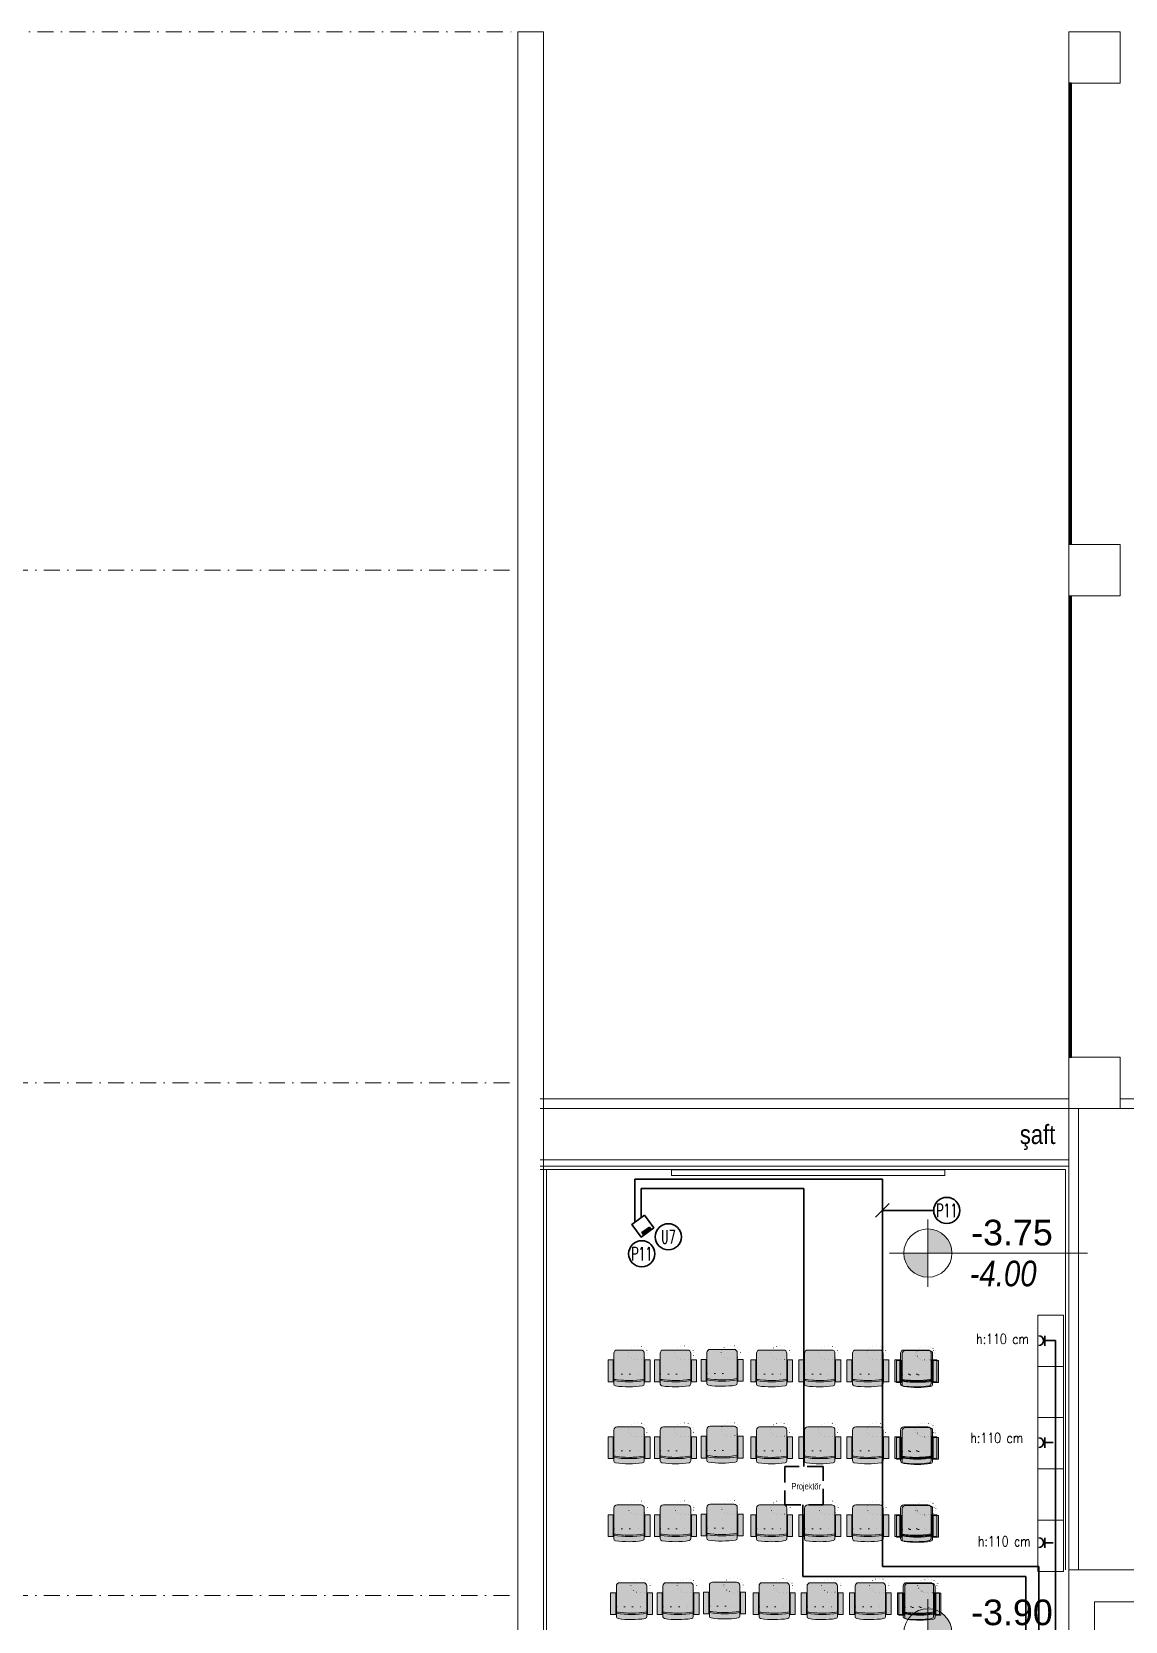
# Model space of a CAD drawing. Header units: metres. Extents: x -13194 to 152406, y -14653 to 29421.
# Drawn here: x 83242 to 84948, y 3200 to 5680 of the extents above; entities that cross this region are included whole.
import ezdxf
from ezdxf.enums import TextEntityAlignment as Align

# ---------------------------------------------------------------- set-up
doc = ezdxf.new("R2010")
doc.units = ezdxf.units.M
doc.header["$LTSCALE"] = 100
doc.header["$MEASUREMENT"] = 0
for name, pattern in [('DASHDOT2', [0.5, 0.25, -0.125, 0, -0.125]), ('DOT2', [0.125, 0, -0.125]), ('HIDDEN', [0.375, 0.25, -0.125])]:
    doc.linetypes.add(name, pattern=pattern)
doc.layers.get('0').update_dxf_attribs({"color": 9, "lineweight": 9})
for name, color, linetype, lineweight in [('0 @ 1', 9, 'Continuous', 9), ('00', 9, 'Continuous', 9), ('01', 9, 'Continuous', 9), ('05', 9, 'Continuous', 9), ('05S', 9, 'Continuous', 9), ('06D', 9, 'Continuous', 9), ('10', 9, 'Continuous', 9), ('15', 9, 'Continuous', 9), ('21', 9, 'Continuous', 9), ('24', 9, 'DASHDOT2', 9), ('E-DÖŞEME (ŞAP İÇİ) PRİZ KUTUSU', 7, 'Continuous', 30), ('E-KABLO', 7, 'Continuous', 30), ('E-LINYE', 7, 'Continuous', 30), ('E-PRİZ', 7, 'Continuous', 30), ('E-PROJEKSİYON', 7, 'Continuous', 30), ('E-YAZI', 7, 'Continuous', 30)]:
    doc.layers.add(name, color=color, linetype=linetype, lineweight=lineweight)
doc.styles.add('Arial', font='arial.ttf', dxfattribs={"height": 2.5})
doc.styles.add('E-YAZI', font='txttw.shx')
doc.styles.add('MuuM_TEXT-ITALIC', font='ARIALNI.TTF')
doc.styles.add('MuuM_TEXT-STANDART', font='ARIALN.TTF')
pattern_1 = [(225, (-604.72494, -2171.82614), (-0.0883883476, 0.0883883476), []), (135, (-604.72494, -2171.82614), (0.0883883476, 0.0883883476), [])]

# ---------------------------------------------------------------- blocks, each defined once
blk = doc.blocks.new('10_DÖŞEME (ŞAP İÇİ) PRİZ KUTUSU')
at = {"layer": 'E-DÖŞEME (ŞAP İÇİ) PRİZ KUTUSU'}
blk.add_hatch(color=5, dxfattribs=at).paths.add_polyline_path([(0.73, 0.22), (0.73, 0.71), (-0.73, 0.71), (-0.73, 0.22)])
at = {"layer": 'E-DÖŞEME (ŞAP İÇİ) PRİZ KUTUSU', "color": 5}
for points in [[(1.22, 2.66), (1.22, 0.22), (-1.22, 0.22), (-1.22, 2.66)], [(0.73, 0.71), (0.73, 0.22), (-0.73, 0.22), (-0.73, 0.71)]]:
    blk.add_lwpolyline(points, close=True, dxfattribs=at)
blk = doc.blocks.new('100_PRİZ')
at = {"layer": 'E-PRİZ', "color": 4}
for p, q in [((-1.22, 2.14), (1.28, 2.14)), ((0, 2.4), (0, 0))]:
    blk.add_line(p, q, dxfattribs=at)
blk.add_arc((0, 3.6), 1.2, 180.7551, 0.7551, dxfattribs=at)
blk = doc.blocks.new('p-akslar_yeni')
at = {"layer": '24'}
for points in [[(-2190, -2995), (-2150, -2995), (-2150, -2895), (6415, -2895)], [(-2190, -3735), (6415, -3735)], [(-2190, -4535), (6415, -4535)], [(-2190, -5335), (6415, -5335)]]:
    blk.add_lwpolyline(points, dxfattribs=at)
blk = doc.blocks.new('p-kolon_80x80')
blk.add_lwpolyline([(-40, -40), (40, -40), (40, 40), (-40, 40)], close=True)
blk = doc.blocks.new('1.Bod.Ara.Sitatik Elk')
at = {"layer": '01'}
blk.add_lwpolyline([(40, -8750), (0, -8750), (0, -2950), (40, -2950), (40, -8710), (40, -8710)], close=True, dxfattribs=at)
blk.add_lwpolyline([(900, -5950), (900, -5950), (900, -5950), (900, -5400), (1170, -5400), (1170, -5950), (1170, -5950), (1170, -5950), (1210, -5950), (1210, -5350), (860, -5350), (860, -5950), (900, -5950)], dxfattribs=at)
for p in [(900, -2990), (900, -3790), (900, -4590)]:
    blk.add_blockref('p-kolon_80x80', p, dxfattribs=at)
blk = doc.blocks.new('p-koltuk-konferans-01')
at = {"layer": '05S'}
h = blk.add_hatch(color=256, dxfattribs=at)
h.paths.add_polyline_path([(23.8, -9.9), (23.8, -4.5, 0.372189), (21.2, -1.5, 0.073811), (-21.2, -1.6, 0.371171), (-23.7, -4.6), (-23.7, -9.9, -0.080751)])
h.paths.add_polyline_path([(23.8, -12.1), (23.8, -9.9, 0.080751), (-23.7, -9.9), (-23.7, -12.1, -0.087744)])
h.paths.add_polyline_path([(-23.7, -12.1), (-23.7, -52.5, 0.414214), (-18.7, -57.5), (18.8, -57.5, 0.414214), (23.8, -52.5), (23.8, -12.1, 0.087744)])
h.paths.add_polyline_path([(23.8, -37), (24.8, -37), (24.8, -12.1), (23.8, -12.1)])
h.paths.add_polyline_path([(24.8, -42), (32.8, -42), (32.8, -8), (24.8, -8)])
h.paths.add_polyline_path([(-23.7, -12.1), (-24.7, -12.1), (-24.7, -37), (-23.7, -37)])
h.paths.add_polyline_path([(-24.7, -8), (-32.7, -8), (-32.7, -42), (-24.7, -42)])
for p, q in [((-23.7, -9.9), (-23.7, -4.6)), ((23.8, -9.9), (23.8, -4.5))]:
    blk.add_line(p, q)
for points in [[(-24.7, -8), (-24.7, -42), (-32.7, -42), (-32.7, -8)], [(32.8, -8), (32.8, -42), (24.8, -42), (24.8, -8)]]:
    blk.add_lwpolyline(points, close=True)
for points in [[(-23.7, -9.9), (-23.7, -12.1), (-24.7, -12.1)], [(23.8, -9.9), (23.8, -12.1), (24.8, -12.1)], [(-24.7, -37), (-23.7, -37)], [(24.8, -37), (23.8, -37)]]:
    blk.add_lwpolyline(points)
blk.add_lwpolyline([(23.8, -12.1), (23.8, -52.5, -0.414214), (18.8, -57.5), (-18.7, -57.5, -0.414214), (-23.7, -52.5), (-23.7, -12.1, -0.087744)], format="xyb", close=True)
at = {"linetype": 'DOT2'}
for points in [[(22.1, -11.7, -0.370904), (23.8, -13.7), (23.8, -20), (-23.7, -20), (-23.7, -13.7, -0.370904), (-22, -11.7, -0.078599)], [(1.3, -53, 0.129253), (0.2, -49, 0.10637), (-3.1, -45.2, 0.084664), (-7.8, -42.9, 0.073859), (-13.7, -42, 0.073859), (-19.7, -42.9, 0.084664), (-24.3, -45.2, 0.10637), (-27.7, -49, 0.129253), (-28.7, -53, 0.129253), (-27.7, -57, 0.10637), (-24.3, -60.8, 0.084664), (-19.7, -63.1, 0.073859), (-13.7, -64, 0.073859), (-7.8, -63.1, 0.084664), (-3.1, -60.8, 0.10637), (0.2, -57, 0.129253)]]:
    blk.add_lwpolyline(points, format="xyb", close=True, dxfattribs=at)
blk.add_lwpolyline([(-28.7, -53), (-28.7, -42)], dxfattribs=at)
for centre, radius, start, end in [((0.3, -144.3), 144.3, 81.6597, 98.5453), ((-20.7, -4.6), 3, 98.5453, 180), ((0, -156), 148, 80.7666, 99.2334), ((20.8, -4.5), 3, 0, 81.6597)]:
    blk.add_arc(centre, radius, start, end)
blk = doc.blocks.new('p-strahle-alüminyumdoğramaprofili')
at = {"layer": '10'}
h = blk.add_hatch(dxfattribs=at)
h.set_pattern_fill('NET', color=256, angle=315, style=0)
h.set_pattern_definition(pattern_1)
h.paths.add_polyline_path([(-4.6, 2.6), (-4.7, 2.6), (-4.7, 2.8), (-4.7, 2.8), (-4.7, 2.8), (-4.7, 2.9), (-5, 2.9), (-5, 2.8), (-4.9, 2.8), (-5, 2.6), (-5.1, 2.7), (-5.2, 2.3), (-5.1, 2.3), (-5.1, 2.3), (-5, 2.5, 0.2599), (-4.9, 2.3), (-4.7, 2.3, 0.382682)])
h.paths.add_polyline_path([(-4.9, 2.5), (-4.7, 2.5, -2.16717)], flags=16)
h = blk.add_hatch(dxfattribs=at)
h.set_pattern_fill('NET', color=256, angle=315, style=0)
h.set_pattern_definition(pattern_1)
h.paths.add_polyline_path([(-4.6, 0.9), (-4.7, 0.9), (-4.7, 0.8), (-4.7, 0.7), (-4.7, 0.7), (-4.7, 0.6), (-5, 0.6), (-5, 0.7), (-4.9, 0.7), (-5, 0.9), (-5.1, 0.9), (-5.2, 1.2), (-5.1, 1.2), (-5.1, 1.2), (-5, 1, -0.2599), (-4.9, 1.2), (-4.7, 1.2, -0.382682)])
h.paths.add_polyline_path([(-4.9, 1), (-4.7, 1, 2.16717)], flags=16)
h = blk.add_hatch(dxfattribs=at)
h.set_pattern_fill('NET', color=256, angle=315, style=0)
h.set_pattern_definition([(225, (-608.45214, -2173.53612), (-0.0883883476, 0.0883883476), []), (135, (-608.45214, -2173.53612), (0.0883883476, 0.0883883476), [])])
h.paths.add_polyline_path([(-3.5, 2.3), (-3.5, 2.6), (-4.5, 2.6), (-4.5, 2.3)])
h = blk.add_hatch(dxfattribs=at)
h.set_pattern_fill('NET', color=256, angle=315, style=0)
h.set_pattern_definition([(225, (-608.45214, -2180.04526), (-0.0883883476, 0.0883883476), []), (135, (-608.45214, -2180.04526), (0.0883883476, 0.0883883476), [])])
h.paths.add_polyline_path([(-3.5, 0.9), (-3.5, 1.2), (-4.5, 1.2), (-4.5, 0.9)])
h = blk.add_hatch(dxfattribs=at)
h.set_pattern_fill('NET', color=256, angle=315, style=0)
h.set_pattern_definition([(225, (-629.50454, -2177.58922), (-0.0883883476, 0.0883883476), []), (135, (-629.50454, -2177.58922), (0.0883883476, 0.0883883476), [])])
h.paths.add_polyline_path([(0, 0.7), (0, 1.7), (-0.2, 1.7), (-0.2, 0.7)])
for points in [[(-5.1, 2.7), (-5.2, 2.3)], [(-5.1, 0.9), (-5.2, 1.2)], [(-4.9, 3.6), (-4.9, 3.2), (-4.6, 3.2), (-4.6, 2.9), (-4.5, 2.9), (-4.6, 2.6), (-4.7, 2.6), (-4.7, 2.8), (-4.7, 2.8), (-4.7, 2.8), (-4.7, 3), (-5, 3), (-5, 2.8), (-4.9, 2.8), (-5, 2.6), (-5.1, 2.7), (-5.1, 3.8), (-0.1, 3.8)], [(-5, 2.5), (-5.1, 2.3), (-5.1, 2.3)], [(-5, 1), (-5.1, 1.2), (-5.1, 1.2)], [(-4.7, 2.9), (-5, 2.9)], [(-4.7, 0.6), (-5, 0.6)], [(-2.8, 0.2), (-2.7, 0.2), (-2.7, 0), (-4.9, 0), (-4.9, 0.2), (-4.6, 0.2), (-4.6, 0.7), (-2.7, 0.7)], [(-4.5, 2.9), (-4.5, 2.9), (-4.5, 2.3)], [(-4.5, 0.9), (-4.5, 0.9), (-4.5, 1.3)], [(-3.5, 2.3), (-3.5, 2.6)], [(-3.5, 1.3), (-3.5, 0.9)], [(-2.1, 0.9), (-2.1, 2.6)], [(-0.2, 0.7), (0, 0.7), (0, 1.7)], [(-0.2, 1.7), (0, 1.7)]]:
    blk.add_lwpolyline(points, dxfattribs=at)
for points in [[(-0.2, 2.7), (-0.2, 2.2), (0, 2.2), (0, 2.1), (-0.2, 2.1), (-0.2, 0.4), (0, 0.4), (0, 0), (-0.1, 0), (-0.1, -0.2), (-5.1, -0.2), (-5.1, 0.9), (-5, 0.9), (-4.9, 0.7), (-5, 0.7), (-5, 0.3), (-4.7, 0.3), (-4.7, 0.9), (-4.6, 0.9), (-4.5, 0.9), (-1.3, 0.9), (-1.2, 1.2), (-0.9, 1.2), (-0.9, 0.6), (-0.6, 0.6), (-0.6, 2.7)], [(-2, 0.8), (-1.4, 0.8), (-1.4, 0.1), (-1.3, 0), (-1.3, 0), (-2.1, 0), (-2.1, 0.1), (-2, 0.2)]]:
    blk.add_lwpolyline(points, close=True, dxfattribs=at)
for points in [[(-0.6, 3.3), (-0.6, 3.6), (-4.9, 3.6), (-4.9, 3.6, 0.561743), (-5, 3.7, 0.595966), (-4.9, 3.6, -2.204878)], [(-4.7, 2.5), (-4.9, 2.5, 1)], [(-4.7, 1), (-4.9, 1, -1)], [(-4.6, 2.9), (-4.5, 3.4, -0.833203), (-4.2, 3.4, -0.447088)], [(-4.5, 2.6), (-1.2, 2.6, -0.414214), (-0.9, 2.2), (-0.9, 1.2)], [(-4.2, 3.4), (-4.2, 3, 0.414214), (-4.1, 2.9), (-0.8, 2.9), (-0.8, 3.6)], [(-2.7, 0.7), (-2.7, 0.3), (-2.8, 0.3, 1), (-2.8, 0.2, -1)], [(-0.1, 3.8), (-0.1, 3.6), (-0.5, 3.6), (-0.5, 3.1, -1), (-0.7, 3.1)], [(-0.7, 3.1, -0.305404), (-0.6, 3.3, -5.773092)]]:
    blk.add_lwpolyline(points, format="xyb", dxfattribs=at)
for centre, radius, start, end in [((-4.7, 2.5), 0.253, 168.6676, 234.1258), ((-4.7, 1.1), 0.253, 125.8742, 191.3324), ((-4.8, 2.4), 0.125, 139.5402, 40.4598), ((-4.8, 1.1), 0.125, 319.5402, 220.4598), ((-4.8, 2.5), 0.273, 305.9738, 36.4289), ((-4.8, 1), 0.273, 323.5711, 54.0262)]:
    blk.add_arc(centre, radius, start, end, dxfattribs=at)
blk = doc.blocks.new('gr-p-birim')
blk.add_lwpolyline([(-0.5, -0.5), (0.5, -0.5), (0.5, 0.5), (-0.5, 0.5)], close=True)
blk = doc.blocks.new('0_elevationtarget-p-bk')
h = blk.add_hatch(color=250)
h.paths.add_polyline_path([(1.88, 0, 0.414214), (0, 1.88), (0, 0)])
h.paths.add_polyline_path([(0, 0), (-1.88, 0, 0.414214), (0, -1.88)])
blk.add_line((0, -2.62), (0, 2.62))
blk.add_lwpolyline([(12.45, 0), (-3, 0)])
blk.add_circle((0, 0), 1.88)
at = {"style": 'Arial'}
blk.add_attdef('BITMISKOT', text='', height=2, dxfattribs=at).set_placement((4.5, 0), align=Align.BOTTOM_LEFT)
at = {"style": 'MuuM_TEXT-ITALIC'}
blk.add_attdef('FINISHINGFLOORLEVEL', text='', height=2, dxfattribs=at).set_placement((4.5, -0.59), align=Align.TOP_LEFT)
blk = doc.blocks.new('1.Bod.Ara.Mimari Elk')
blk.add_lwpolyline([(239.93, -4725.54), (666.51, -4725.54), (666.51, -4734.42), (239.93, -4734.42)], close=True)
at = {"layer": '00'}
for p, q in [((860, -4615), (35, -4615)), ((860, -4630), (35, -4630)), ((860, -5350), (860, -4630)), ((875, -5350), (875, -4630)), ((860, -4710), (35, -4710)), ((860, -4720), (35, -4720))]:
    blk.add_line(p, q, dxfattribs=at)
at = {"layer": '00', "color": 2}
for p, q in [((855, -4725), (35, -4725)), ((45, -5695), (45, -4725)), ((855, -5350), (855, -4725))]:
    blk.add_line(p, q, dxfattribs=at)
at = {"layer": '00'}
for points in [[(1305, -5365), (1370, -5365), (1370, -4615), (940, -4615)], [(1305, -5350), (1355, -5350), (1355, -4630), (940, -4630)]]:
    blk.add_lwpolyline(points, dxfattribs=at)
at = {"layer": '06D'}
for points in [[(860, -3034.96), (860, -3744.92)], [(864, -3034.96), (864, -3744.91)], [(860, -4545.45), (860, -3834.96)], [(864, -4545.45), (864, -3834.98)]]:
    blk.add_lwpolyline(points, dxfattribs=at)
at = {"layer": '15'}
for points in [[(861.5, -3031.97), (861.5, -3747.92)], [(862.5, -3747.92), (862.5, -3031.97)], [(861.5, -4548.44), (861.5, -3831.97)], [(862.5, -3831.97), (862.5, -4548.44)]]:
    blk.add_lwpolyline(points, dxfattribs=at)
at = {"layer": '0 @ 1', "linetype": 'Continuous'}
for p, rotation in [((863.76, -3029.89), 90), ((863.76, -3829.89), 90.00000000000001)]:
    blk.add_blockref('p-strahle-alüminyumdoğramaprofili', p, dxfattribs=dict(at, rotation=rotation))
at = {"layer": '0 @ 1', "linetype": 'Continuous', "extrusion": (0, 0, -1), "zscale": -1, "rotation": 270}
blk.add_blockref('p-strahle-alüminyumdoğramaprofili', (-863.76, -3365.21), dxfattribs=at)
at = {"layer": '0 @ 1', "linetype": 'Continuous', "xscale": -1, "rotation": 90}
for p in [(863.76, -3750.11), (863.76, -4550.53)]:
    blk.add_blockref('p-strahle-alüminyumdoğramaprofili', p, dxfattribs=at)
at = {"layer": '05', "xscale": 40, "yscale": 80, "rotation": 180}
for p in [(831.61, -4992.35), (831.61, -5072.35), (831.61, -5152.35), (831.61, -5232.35), (831.61, -5312.35)]:
    blk.add_blockref('gr-p-birim', p, dxfattribs=at)
at = {"layer": '05', "rotation": 180}
for p in [(173.76, -5064.39), (246.32, -5064.39), (318.88, -5063.42), (396.32, -5064.39), (471.32, -5064.39), (546.32, -5064.39), (621.32, -5064.39), (623.76, -5065.36), (173.76, -5184.39), (246.32, -5184.39), (318.88, -5183.42), (396.32, -5184.39), (471.32, -5184.39), (546.32, -5184.39), (621.32, -5184.39), (623.76, -5185.36), (173.76, -5305.94), (246.32, -5305.94), (318.88, -5304.96), (396.32, -5305.94), (471.32, -5305.94), (546.32, -5305.94), (621.32, -5305.94), (623.76, -5306.91), (177.76, -5427.49), (250.32, -5427.49), (322.88, -5426.51), (400.32, -5427.49), (475.32, -5427.49), (550.32, -5427.49), (625.32, -5427.49), (627.76, -5428.46)]:
    blk.add_blockref('p-koltuk-konferans-01', p, dxfattribs=at)
at = {"layer": '21'}
ref = blk.add_blockref('0_elevationtarget-p-bk', (640.08, -4855.62), dxfattribs=dict(at, xscale=20, yscale=20, zscale=20))
ref.add_attrib('BITMISKOT', ' -3.75', dxfattribs={"layer": '0', "height": 40, "style": 'Arial'}).set_placement((692.09, -4855.62), align=Align.BOTTOM_LEFT)
ref.add_attrib('FINISHINGFLOORLEVEL', ' -4.00', dxfattribs={"layer": '0', "height": 40, "style": 'MuuM_TEXT-ITALIC'}).set_placement((692.52, -4867.46), align=Align.TOP_LEFT)
ref = blk.add_blockref('0_elevationtarget-p-bk', (640.08, -5448.2), dxfattribs=dict(at, xscale=20, yscale=20, zscale=20))
ref.add_attrib('BITMISKOT', ' -3.90', dxfattribs={"layer": '0', "height": 40, "style": 'Arial'}).set_placement((692.09, -5448.2), align=Align.BOTTOM_LEFT)
ref.add_attrib('FINISHINGFLOORLEVEL', ' -4.00', dxfattribs={"layer": '0', "height": 40, "style": 'MuuM_TEXT-ITALIC'}).set_placement((692.52, -5460.04), align=Align.TOP_LEFT)
at = {"layer": '05', "style": 'MuuM_TEXT-STANDART'}
blk.add_text('şaft', height=30, dxfattribs=at).set_placement((783.53, -4685.44))

msp = doc.modelspace()

# ---------------------------------------------------------------- linework, layer by layer
at = {"layer": 'E-KABLO', "color": 6}
for p, q in [((84569, 3889.9), (84182.5, 3889.9)), ((84182.5, 3889.9), (84182.5, 3822.3)), ((84569, 3285.4), (84569, 3889.9)), ((84835.8, 3637.8), (84839.1, 3637.8)), ((84839.1, 3637.8), (84839.1, 2954.4)), ((84813.4, 3285.4), (84569, 3285.4)), ((84813.4, 3285.4), (84813.4, 2685.1))]:
    msp.add_line(p, q, dxfattribs=at)
at = {"layer": 'E-KABLO', "color": 4}
for p, q in [((84446.6, 3875.1), (84192.5, 3875.1)), ((84192.5, 3875.1), (84192.5, 3829.7)), ((84446.6, 3441.6), (84446.6, 3875.1)), ((84444.8, 3269.8), (84444.8, 3381.5)), ((84792.8, 3269.8), (84444.8, 3269.8)), ((84792.8, 3269.8), (84792.8, 2665.3))]:
    msp.add_line(p, q, dxfattribs=at)
at = {"layer": 'E-LINYE', "color": 7, "linetype": 'Continuous'}
for p, q in [((84558.4, 3830.3), (84579.6, 3851.5)), ((84649.2, 3840.9), (84569, 3840.9))]:
    msp.add_line(p, q, dxfattribs=at)
for centre in [(84669.5, 3840.9), (84235, 3799.8), (84193.5, 3773.3)]:
    msp.add_circle(centre, 20.4, dxfattribs=at)
at = {"layer": 'E-PROJEKSİYON', "linetype": 'HIDDEN'}
msp.add_lwpolyline([(84476.6, 3441.6), (84416.6, 3441.6), (84416.6, 3381.6), (84476.6, 3381.6)], close=True, dxfattribs=at)

# ---------------------------------------------------------------- block references
for name in ['1.Bod.Ara.Mimari Elk', '1.Bod.Ara.Sitatik Elk']:
    msp.add_blockref(name, (84000, 8630))
at = {"layer": '24'}
msp.add_blockref('p-akslar_yeni', (77585, 8575), dxfattribs=at)
at = {"layer": 'E-DÖŞEME (ŞAP İÇİ) PRİZ KUTUSU', "xscale": 10, "yscale": 10, "zscale": 10, "rotation": 36.49501341891138}
msp.add_blockref('10_DÖŞEME (ŞAP İÇİ) PRİZ KUTUSU', (84203.8, 3804.9), dxfattribs=at)
at = {"layer": 'E-PRİZ', "xscale": -6.3, "yscale": 6.3, "zscale": 6.3, "rotation": 90}
for p in [(84835.8, 3637.8), (84835.8, 3478.7), (84835.8, 3322.5)]:
    msp.add_blockref('100_PRİZ', p, dxfattribs=at)

# ---------------------------------------------------------------- texts
at = {"layer": 'E-LINYE', "color": 3, "linetype": 'Continuous', "style": 'E-YAZI', "width": 0.6}
for s, p in [('P11', (84669.5, 3840.9)), ('U7', (84235, 3799.8)), ('P11', (84193.5, 3773.3))]:
    msp.add_text(s, height=21, dxfattribs=at).set_placement(p, align=Align.MIDDLE_CENTER)
at = {"layer": 'E-PROJEKSİYON', "linetype": 'HIDDEN', "style": 'MuuM_TEXT-STANDART'}
msp.add_text('Projektör', height=10, dxfattribs=at).set_placement((84427.3, 3405.6))
at = {"layer": 'E-YAZI', "color": 3, "style": 'E-YAZI', "width": 0.8}
for p in [(84715.3, 3632.6), (84706.4, 3478.1), (84718.1, 3316.8)]:
    msp.add_text('h:110 cm', height=15.68, dxfattribs=at).set_placement(p)

doc.saveas('drawing.dxf')
